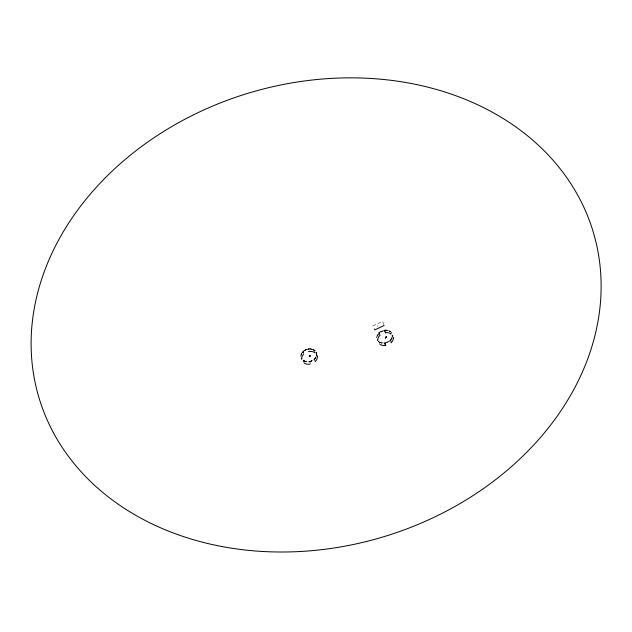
<?xml version="1.0" encoding="UTF-8"?>
<svg xmlns="http://www.w3.org/2000/svg" width="632" height="632" viewBox="0 0 632 632"><rect width="100%" height="100%" fill="white"/><g stroke="black" fill="none" stroke-linecap="round" stroke-linejoin="round"><path stroke-width="0.47" stroke-dasharray="3.16 2.37" d="M314.396 352.609C315.55 346.747 304.348 348.825 302.08 353.075M315.139 361.702L314.546 358.786L315.313 360.461M392.069 336.422L392.101 335.15M392.504 336.477L392.535 335.102M385.022 344.661C383.095 343.366 385.567 342.425 384.525 343.192A7.924 6.241 -20.2 0 1 379.39 342.133L378.805 341.651M390.442 340.308C389.138 340.474 391.698 339.321 391.295 342.584M303.218 360.074L304.15 362.057M316.253 355.713L315.968 352.585M316.679 355.808L316.766 353.723L316.055 351.787M303.234 353.225L303.076 351.392L303.771 353.264M303.305 351.59L302.807 351.661M301.298 354.955L301.74 353.691M377.264 336.256L379.642 332.661L384.77 330.354M391.935 337.046C390.426 342.212 383.126 344.645 378.931 341.446M384.335 330.457C385.441 329.959 383.087 330.275 384.935 332.108M316.071 356.337C314.246 360.99 307.958 362.815 303.723 360.485M391.808 338.555C389.826 342.157 385.275 344.029 381.301 343.081M385.291 338.104L386.855 336.935L385.465 338.262L386.223 336.532L385.394 337.559M315.818 357.838C313.156 361.883 306.978 363.305 302.973 360.438M384.73 330.433L387.819 330.647L390.315 331.879M309.411 356.266L310.217 355.247L308.977 356.701L309.522 356.969L310.865 355.587A11.866 6.541 -45.8 0 1 309.245 356.811L309.056 356.685M378.971 341.746L380.03 344.329M310.43 356.116L310.881 355.642L309.34 356.811M385.07 338.112L385.615 337.67M378.955 333.151L379.54 332.614M390.284 340.316L389.723 340.932A7.924 6.241 -20.2 0 1 385.338 343.034L384.454 343.113M309.435 356.969L309.925 356.527M309.127 356.811L310.217 355.247A11.874 4.74 -70.8 0 1 309.23 356.796M385.022 337.978L385.188 338.096A11.842 5.301 -69.8 0 0 386.199 336.477L385.188 338.065M376.854 337.37L376.806 337.78M384.509 343.089L385.315 342.963M300.998 356.053C299.9 350.547 310.589 345.83 315.186 350.705M380.575 342.852L378.126 341.304M313.875 350.081L314.531 350.515A7.94 6.281 -15.5 0 1 315.06 350.973M385.149 338.136L385.37 338.27A11.905 6.478 -53.1 0 0 386.839 336.88A11.85 6.841 -43.6 0 1 385.196 338.104M389.865 331.381L390.465 331.753L389.28 330.994M313.899 350.152L313.267 349.693A7.94 6.281 -15.5 0 0 301.093 354.955M314.357 350.57L313.709 350.183M309.372 361.504C307.982 361.496 311.402 362.223 310.138 364.206M314.428 359.102L314.87 358.873M317.303 355.713L316.514 353.912L316.806 355.832M391.571 332.574C386.989 326.728 375.392 331.452 376.798 338.942M379.998 334.47L379.05 332.701L379.745 335.268M378.923 332.993L379.398 332.819M384.746 330.173L385.615 332.487M316.34 354.181L316.822 354.023M392.33 335.45L393.254 337.899M390.197 340.348L391.113 342.805M383.845 324.619L382.597 321.285L373.22 325.757L374.713 329.896M384.54 330.315L385.149 331.95M384.943 342.986L385.883 345.538M384.69 343.026L385.591 345.483M377.549 325.772L377.825 326.539M379.153 332.882L380.03 335.292M316.577 354.102L317.059 355.769M314.633 358.968L315.107 360.643M303.052 351.597L303.502 353.248M303.471 360.509L303.921 362.191M392.33 335.15L392.385 335.884A7.924 6.241 -20.2 0 1 392.33 336.564M315.882 351.961A7.94 6.281 -15.5 0 1 316.482 355.808M316 357.127A7.94 6.281 -15.5 0 1 303.107 360.303M300.958 356.298A7.94 6.281 -15.5 0 1 300.982 355.626M314.507 350.444A7.94 6.281 -15.5 0 1 315.036 350.902M315.905 352.032A7.94 6.281 -15.5 0 1 316.616 355.208M316.024 357.199A7.94 6.281 -15.5 0 1 303.131 360.374M300.982 356.369A7.94 6.281 -15.5 0 1 301.006 355.705M301.108 355.026A7.94 6.281 -15.5 0 1 313.29 349.765M391.966 337.907A7.924 6.241 -20.2 0 1 390.307 340.387M378.829 341.722A7.924 6.241 -20.2 0 1 378.323 341.264M377.091 336.327A7.924 6.241 -20.2 0 1 389.312 331.057M390.995 332.29A7.924 6.241 -20.2 0 1 391.421 332.803M308.163 349.03L308.669 348.998L308.163 349.03M389.683 331.381L390.173 331.358L389.683 331.381M392.093 335.426L392.583 335.418L392.093 335.426"/><path stroke-width="0.95" d="M309.135 351.266L309.182 351.645M377.999 340.063L377.525 340.174M301.369 358.739L301.851 358.628M301.867 358.905L301.401 358.921M314.412 352.64L314.752 352.364L314.436 352.688M385.37 332.582L385.394 332.969M309.024 351.368L309.072 351.748M303.723 354.07L303.51 354.276A7.955 6.288 -15.5 0 0 301.622 358.779M315.336 361.48L315.408 361.409A7.955 6.288 -15.5 0 0 317.327 356.938L317.548 356.559M380.03 335.292L379.808 335.497A7.947 6.249 -20.1 0 0 377.746 340.032M391.113 342.805L391.184 342.734A7.947 6.249 -20.1 0 0 393.27 338.231L393.254 337.899M317.493 356.598L317.09 356.669M374.729 329.943L384.153 325.456M393.033 337.915L393.499 337.836M385.591 345.483L385.394 345.514A7.947 6.249 -20.1 0 1 380.243 344.48L380.03 344.329M385.757 345.712L385.662 345.317M309.862 364.151L309.656 364.182A7.955 6.288 -15.5 0 1 304.371 363.179L304.15 363.029M385.433 332.724L385.639 332.693A7.947 6.249 -20.1 0 1 390.189 333.396L390.845 333.838M314.657 352.593L313.97 352.158A7.955 6.288 -15.5 0 0 309.309 351.471M390.742 334.067L391.074 333.743M221.793 546.506A289.251 231.873 -16.6 0 0 596.197 243.123A289.251 231.873 -16.6 0 0 130.382 155.156A289.251 231.873 -16.6 0 0 221.793 546.506"/></g></svg>
